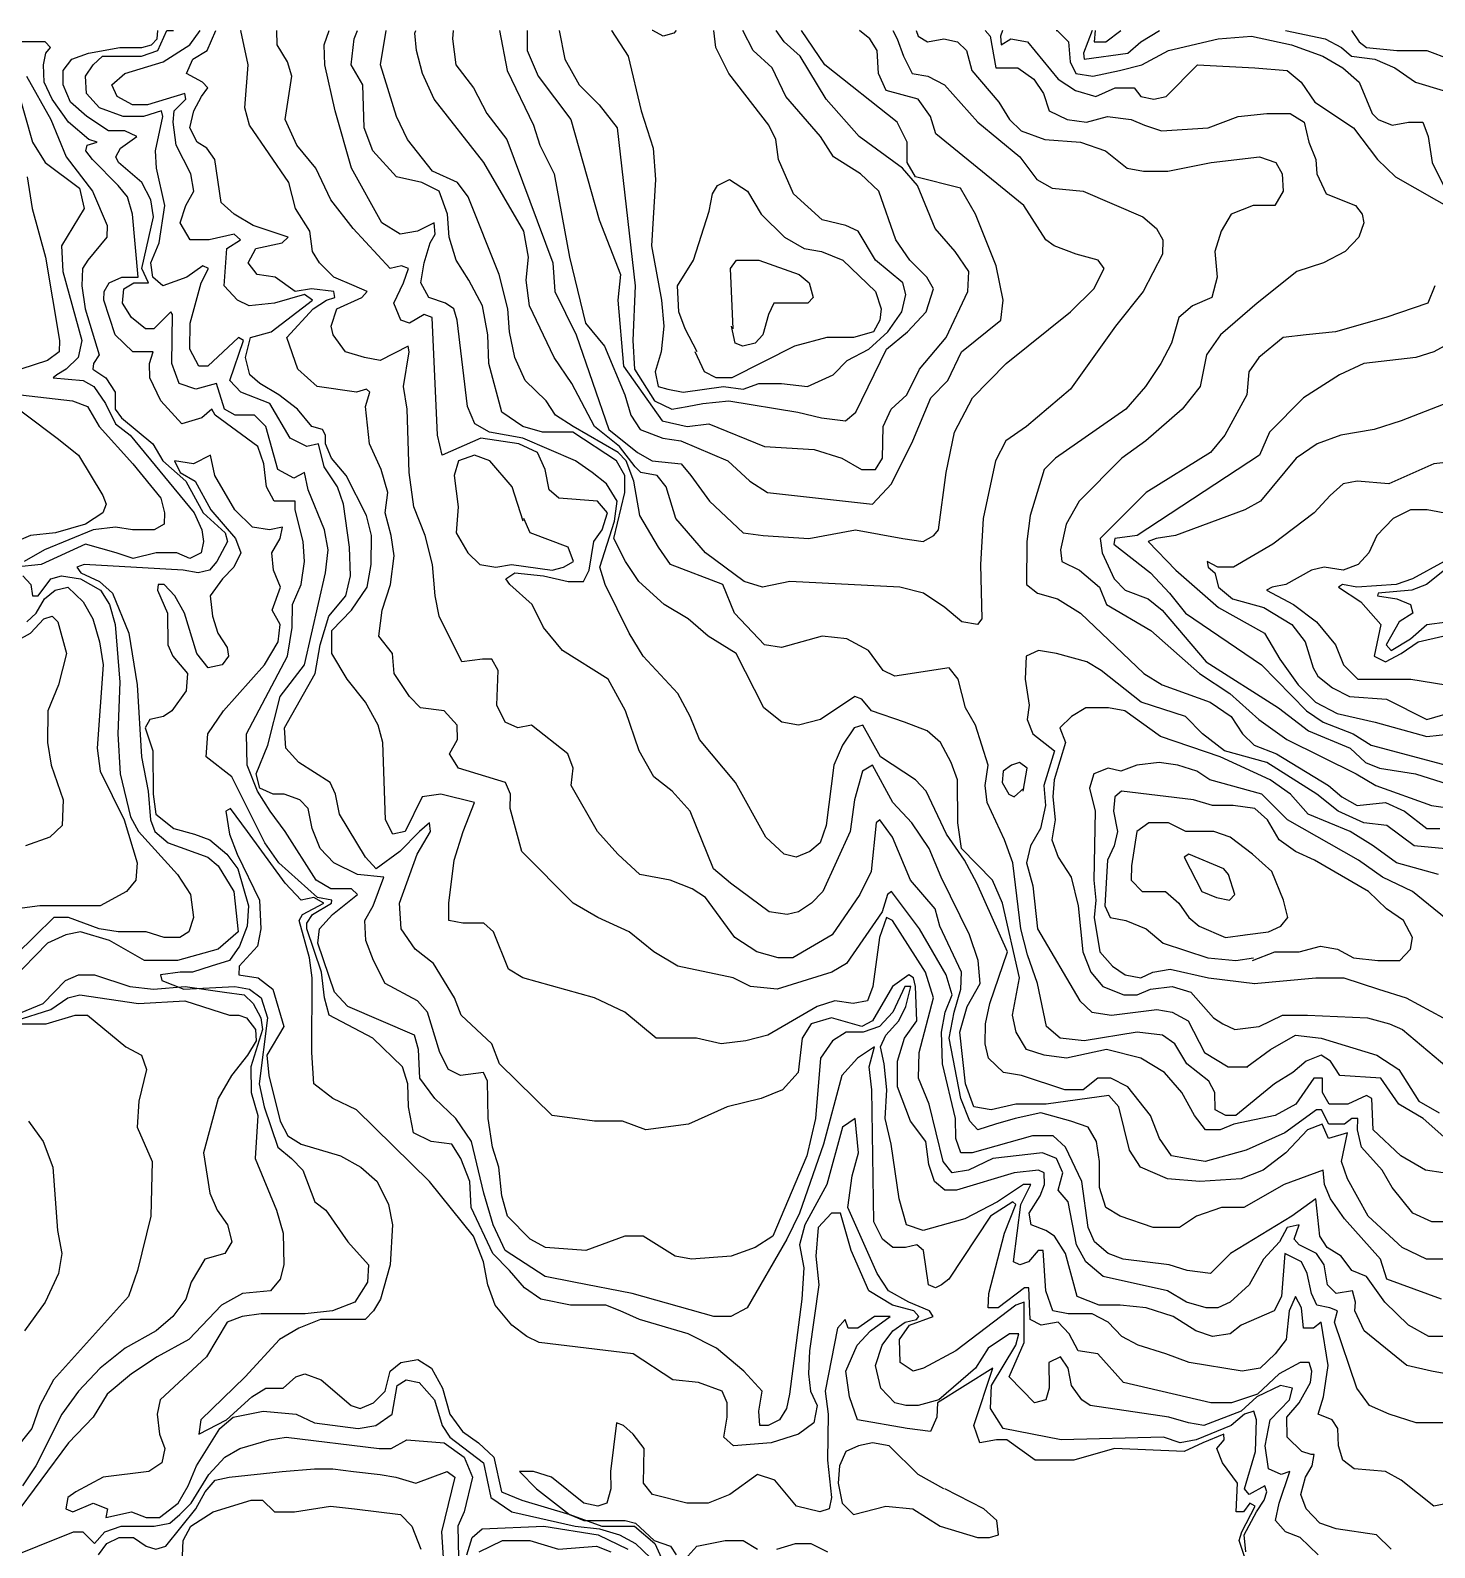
# Model space of a CAD drawing. Extents: x 3000 to 7000, y 3135 to 5000.
# Drawn here: x 4538 to 5027, y 4472 to 5000 of the extents above; entities that cross this region are included whole.
import ezdxf

# ---------------------------------------------------------------- set-up
doc = ezdxf.new("R2010")
doc.units = 0
doc.header["$MEASUREMENT"] = 0
doc.layers.add('TOPO_DIG', color=1, linetype='Continuous')

msp = doc.modelspace()

# ---------------------------------------------------------------- linework, layer by layer
at = {"layer": 'TOPO_DIG', "color": 1, "linetype": 'Continuous'}
for points, elevation in [([(5041.875, 4489), (5027, 4486), (5015.625, 4495), (5010.1875, 4498), (4999.21875, 4499), (4995.25, 4502), (4993.71875, 4507), (4993.59375, 4513), (4991.59375, 4516), (4986.6875, 4518), (4988.5625, 4524), (4990.1875, 4535), (4987.6875, 4550), (4985.0625, 4548), (4981.59375, 4548), (4980.9375, 4555), (4978.8125, 4559), (4976.625, 4554), (4975.53125, 4544), (4971.75, 4539), (4966.5, 4534), (4960.21875, 4533), (4941.78125, 4536), (4933.625, 4539), (4923.9375, 4542), (4918.25, 4545), (4913.5, 4550), (4907.9375, 4553), (4899.59375, 4553), (4894.3125, 4554), (4891.78125, 4561), (4890.84375, 4575), (4889.1875, 4575), (4885.75, 4571), (4882.71875, 4570), (4880.5625, 4571), (4883.125, 4591), (4886.65625, 4598), (4884.03125, 4598), (4874.9375, 4592), (4863.625, 4586), (4849.0625, 4582), (4843.25, 4584), (4840.6875, 4593), (4837.90625, 4612), (4835.875, 4621), (4836.4375, 4631), (4835.5625, 4640), (4834.25, 4646), (4836.09375, 4650), (4840.5625, 4655), (4843.03125, 4660), (4844.75, 4667), (4842.71875, 4667), (4838.5625, 4658), (4833.84375, 4653), (4828.21875, 4651), (4822.28125, 4651), (4817.46875, 4648), (4813.34375, 4642), (4811.5625, 4621), (4808.53125, 4608), (4796.75, 4580), (4790.625, 4576), (4782.1875, 4573), (4768.40625, 4572), (4762.75, 4573), (4751.5, 4580), (4745.1875, 4580), (4731.59375, 4575), (4717.5625, 4576), (4712.15625, 4579), (4704.34375, 4587), (4702.375, 4594), (4701.3125, 4604), (4699.0625, 4611), (4697.5625, 4621), (4697.28125, 4634), (4695.90625, 4637), (4687.875, 4636), (4683.78125, 4638), (4680.71875, 4644), (4676.40625, 4658), (4672.96875, 4662), (4661.625, 4668), (4657.59375, 4676), (4654.96875, 4683), (4654.625, 4690), (4657.46875, 4695), (4661.25, 4705), (4652.0625, 4706), (4643.8125, 4710), (4639.03125, 4715), (4636.21875, 4722), (4634.8125, 4729), (4631.96875, 4732), (4626.46875, 4734), (4622.71875, 4734), (4617.96875, 4736), (4616.75, 4741), (4620.8125, 4751), (4625.09375, 4768), (4633.59375, 4779), (4640.875, 4811), (4641.84375, 4819), (4640.5, 4826), (4634.875, 4840), (4633.5625, 4846), (4629.90625, 4844), (4624.34375, 4847), (4620.0625, 4862), (4616.1875, 4866), (4609.40625, 4866), (4605.6875, 4868), (4602.9375, 4877), (4595.75, 4875), (4589.875, 4877), (4587.34375, 4884), (4587.5625, 4901), (4587, 4902), (4581.0625, 4896), (4578.25, 4896), (4573.3125, 4900), (4570.15625, 4905), (4570.59375, 4910), (4574.09375, 4912), (4579.25, 4912), (4576.9375, 4917), (4580.96875, 4935), (4580, 4941), (4576.90625, 4947), (4568.78125, 4954), (4567.90625, 4956), (4569.46875, 4959), (4575.1875, 4963), (4571, 4965), (4565.28125, 4965), (4557.75, 4970), (4552.09375, 4975), (4549.5625, 4981), (4549.53125, 4986), (4552.5, 4990), (4558.375, 4992), (4569.25, 4994), (4576.96875, 4994), (4580.28125, 4995), (4582.25, 4997), (4582.4375, 5000)], 26), ([(5037, 4531), (5026.1875, 4533), (5017.5625, 4535), (5002.6875, 4547), (4999.5, 4554), (4999.6875, 4557), (4998.6875, 4561), (4992.96875, 4560), (4989.96875, 4563), (4988.78125, 4570), (4986.125, 4574), (4980.03125, 4577), (4978.28125, 4579), (4980.0625, 4584), (4975.84375, 4583), (4973.1875, 4578), (4967.59375, 4572), (4962.6875, 4563), (4956.03125, 4557), (4951.75, 4555), (4947.65625, 4555), (4940.8125, 4557), (4934.15625, 4561), (4911.75, 4566), (4905.78125, 4571), (4902.46875, 4577), (4899.625, 4592), (4896.09375, 4596), (4897.75, 4602), (4895.59375, 4607), (4890.625, 4609), (4873.3125, 4607), (4864.875, 4603), (4859.15625, 4602), (4856.03125, 4606), (4851.21875, 4626), (4847.4375, 4635), (4847.65625, 4644), (4852.6875, 4663), (4849.875, 4672), (4838.4375, 4690), (4836.3125, 4691), (4833.875, 4684), (4831.59375, 4667), (4829.71875, 4662), (4824.65625, 4661), (4818.3125, 4662), (4812.1875, 4660), (4794.9375, 4650), (4787.375, 4648), (4778.6875, 4647), (4770.125, 4649), (4762.03125, 4649), (4756.125, 4649), (4745.21875, 4658), (4734.5625, 4663), (4709.6875, 4670), (4704.6875, 4673), (4699.375, 4686), (4696.0625, 4689), (4688.75, 4689), (4683.875, 4690), (4683.875, 4696), (4685.6875, 4711), (4688.8125, 4721), (4692.75, 4731), (4681.03125, 4734), (4674.625, 4733), (4668.625, 4721), (4664.34375, 4720), (4661.78125, 4725), (4660.8125, 4752), (4659.1875, 4758), (4654.78125, 4766), (4648.4375, 4774), (4643.125, 4783), (4643.09375, 4791), (4649.90625, 4798), (4655.4375, 4806), (4656.84375, 4814), (4656.96875, 4824), (4655.15625, 4831), (4648.09375, 4845), (4643.03125, 4851), (4640.875, 4856), (4640.875, 4859), (4639.84375, 4861), (4636.09375, 4862), (4631.1875, 4868), (4624.6875, 4873), (4618, 4877), (4614.59375, 4880), (4613, 4886), (4614.8125, 4893), (4622, 4895), (4636.3125, 4906), (4633.53125, 4908), (4623.09375, 4905), (4614.25, 4904), (4610.28125, 4906), (4605.59375, 4911), (4606.5625, 4924), (4611.34375, 4927), (4609.0625, 4929), (4600.34375, 4927), (4593.78125, 4927), (4590.3125, 4933), (4592.1875, 4939), (4595.0625, 4944), (4594.03125, 4950), (4588.90625, 4960), (4587.8125, 4968), (4588.1875, 4972), (4592.21875, 4976), (4591.9375, 4978), (4578.9375, 4974), (4573.6875, 4974), (4568.3125, 4977), (4566.5, 4981), (4571, 4985), (4584.375, 4989), (4593.6875, 4995), (4597.25, 5000)], 30), ([(5029.625, 4558), (5010.65625, 4565), (5008.375, 4572), (4995.90625, 4586), (4991, 4593), (4988.9375, 4598), (4988.40625, 4603), (4974.90625, 4598), (4960.8125, 4590), (4953, 4590), (4944.3125, 4587), (4938.40625, 4583), (4929.25, 4583), (4917.6875, 4587), (4912.71875, 4590), (4910.5625, 4597), (4910.5625, 4606), (4909.46875, 4613), (4906.59375, 4618), (4900.53125, 4620), (4890.0625, 4623), (4881.1875, 4621), (4874.25, 4619), (4868.125, 4617), (4865.3125, 4620), (4862.1875, 4628), (4858.125, 4649), (4859.875, 4658), (4862.25, 4666), (4862.4375, 4672), (4854.875, 4688), (4853.21875, 4694), (4844.71875, 4704), (4838.375, 4719), (4833.96875, 4725), (4832.6875, 4724), (4831, 4707), (4827.0625, 4699), (4817.40625, 4685), (4803.75, 4677), (4798.5625, 4677), (4791.1875, 4679), (4783.4375, 4684), (4773.25, 4698), (4768.65625, 4701), (4760.9375, 4704), (4750.4375, 4706), (4742.71875, 4713), (4735.59375, 4721), (4726.5, 4737), (4727.21875, 4743), (4725.3125, 4748), (4712.6875, 4758), (4707.84375, 4757), (4703.4375, 4759), (4700.59375, 4765), (4701, 4777), (4698.84375, 4781), (4695.53125, 4781), (4688.4375, 4780), (4680.53125, 4796), (4679.0625, 4803), (4678.21875, 4814), (4675.625, 4824), (4671.625, 4834), (4670.0625, 4846), (4669.34375, 4868), (4668.09375, 4876), (4670.09375, 4888), (4669.6875, 4890), (4659.9375, 4885), (4654.5, 4886), (4647.8125, 4888), (4643.53125, 4894), (4642.84375, 4897), (4644.875, 4903), (4653.59375, 4907), (4655.375, 4909), (4650.9375, 4911), (4643.8125, 4914), (4638.78125, 4919), (4636.34375, 4923), (4635.4375, 4930), (4630.40625, 4938), (4628.15625, 4947), (4614.46875, 4967), (4612.78125, 4973), (4614, 4988), (4611.4375, 5000), (4611.5625, 5000)], 34), ([(5033.6875, 4585), (5026.28125, 4585), (5019.65625, 4588), (5012.4375, 4597), (5009, 4603), (5001.78125, 4611), (5000.40625, 4617), (5000.5625, 4621), (4998.4375, 4621), (4995.875, 4619), (4990.4375, 4619), (4987.84375, 4624), (4986.0625, 4624), (4975.125, 4616), (4961.625, 4610), (4947.28125, 4606), (4940.8125, 4607), (4935.5625, 4608), (4931.375, 4614), (4928.34375, 4622), (4920.375, 4632), (4914.4375, 4635), (4909.9375, 4635), (4904.875, 4631), (4898.5, 4631), (4883.40625, 4636), (4877.09375, 4637), (4871.8125, 4642), (4870.71875, 4647), (4870.84375, 4654), (4872.34375, 4661), (4878.5, 4679), (4867.8125, 4703), (4863.46875, 4711), (4857.1875, 4720), (4850.125, 4735), (4846.4375, 4739), (4834.28125, 4747), (4828.125, 4758), (4825.09375, 4757), (4821, 4751), (4817.96875, 4744), (4815.34375, 4723), (4813.15625, 4717), (4809.625, 4714), (4804.84375, 4712), (4800.65625, 4713), (4794.34375, 4719), (4783.6875, 4738), (4771.125, 4753), (4767.96875, 4761), (4763.625, 4769), (4751.53125, 4782), (4746.625, 4790), (4738.375, 4807), (4736.46875, 4813), (4741.5625, 4829), (4742.5, 4836), (4738.75, 4842), (4733.75, 4846), (4728.03125, 4850), (4709.625, 4858), (4698.0625, 4860), (4692.875, 4863), (4690.375, 4869), (4686.75, 4899), (4685.59375, 4903), (4682.6875, 4905), (4676.875, 4907), (4674.0625, 4912), (4675.25, 4919), (4677.375, 4926), (4679.0625, 4929), (4678.78125, 4933), (4672.9375, 4930), (4666.90625, 4929), (4660.5625, 4933), (4649.9375, 4952), (4644.25, 4972), (4640.625, 4988), (4640.375, 4995), (4642.15625, 5000)], 38), ([(5036.75, 4609), (5023.21875, 4621), (5014.75, 4626), (5008.46875, 4635), (4994.1875, 4636), (4991.03125, 4641), (4987.78125, 4643), (4982.46875, 4641), (4977.8125, 4637), (4971.53125, 4633), (4958.0625, 4622), (4954.5625, 4622), (4950.78125, 4624), (4950.65625, 4630), (4948.59375, 4634), (4941, 4640), (4936.71875, 4647), (4932.5, 4650), (4923.59375, 4651), (4905.125, 4648), (4896.875, 4649), (4892.09375, 4653), (4888.9375, 4668), (4885.46875, 4678), (4883.0625, 4687), (4880.34375, 4710), (4877.4375, 4718), (4871.4375, 4731), (4870.6875, 4737), (4871.78125, 4744), (4867.375, 4758), (4863.8125, 4764), (4861.34375, 4774), (4858.09375, 4778), (4839.25, 4775), (4835.1875, 4777), (4830.09375, 4784), (4822.5, 4788), (4813.875, 4789), (4799.6875, 4785), (4793.84375, 4786), (4783.375, 4797), (4779.34375, 4807), (4761.09375, 4814), (4756.9375, 4820), (4750.375, 4831), (4748.25, 4843), (4745.625, 4850), (4742.8125, 4853), (4727.125, 4862), (4721, 4866), (4717.75, 4871), (4710.5, 4878), (4706.875, 4886), (4705.03125, 4895), (4704.375, 4903), (4701.375, 4915), (4690.5625, 4942), (4686.84375, 4947), (4678.15625, 4951), (4669.46875, 4962), (4665.65625, 4970), (4660, 4988), (4662.0625, 5000)], 42), ([(4685.40625, 5000), (4685.1875, 4997), (4686.34375, 4988), (4692.4375, 4980), (4697.09375, 4971), (4704.09375, 4962), (4720.0625, 4919), (4720.78125, 4909), (4728.25, 4894), (4739.5625, 4861), (4749.5625, 4853), (4754.6875, 4850), (4764.75, 4849), (4768.1875, 4845), (4774.625, 4836), (4786.375, 4825), (4793.375, 4824), (4809.25, 4823), (4825.5, 4826), (4842.0625, 4823), (4849.0625, 4822), (4852.8125, 4824), (4854.40625, 4826), (4857.09375, 4846), (4860, 4860), (4866.25, 4872), (4878.03125, 4884), (4900.4375, 4902), (4908.53125, 4910), (4912.09375, 4917), (4910.09375, 4920), (4902.375, 4922), (4894.6875, 4925), (4891.8125, 4927), (4884.1875, 4939), (4853.46875, 4964), (4851.625, 4970), (4847.375, 4976), (4836.15625, 4979), (4833.5, 4985), (4833.125, 4993), (4830.5, 4997), (4826.90625, 5000)], 46), ([(4711.09375, 5000), (4711.09375, 4993), (4714.96875, 4984), (4726.375, 4969), (4736.1875, 4934), (4743.65625, 4915), (4742.78125, 4906), (4744.71875, 4883), (4758.125, 4864), (4766.875, 4862), (4774.375, 4863), (4793.78125, 4855), (4811.09375, 4854), (4820.78125, 4851), (4827.65625, 4847), (4832.46875, 4847), (4834.9375, 4851), (4835.1875, 4862), (4837.9375, 4868), (4843.4375, 4873), (4847.875, 4882), (4857.15625, 4893), (4864.625, 4909), (4865, 4916), (4860.1875, 4923), (4853.28125, 4931), (4847.09375, 4946), (4841.90625, 4952), (4826.84375, 4963), (4815.34375, 4976), (4806.25, 4991), (4800.625, 4996), (4797.90625, 5000)], 50), ([(4740.5, 5000), (4740.5625, 5000), (4746.3125, 4991), (4750.90625, 4972), (4755.09375, 4959), (4755.8125, 4948), (4754.40625, 4925), (4757.90625, 4906), (4758.8125, 4897), (4757.84375, 4888), (4755.71875, 4881), (4756.8125, 4876), (4760.15625, 4875), (4765.4375, 4874), (4779.5625, 4876), (4786.375, 4875), (4791.8125, 4877), (4799.6875, 4877), (4808.78125, 4876), (4817.6875, 4880), (4822.5625, 4885), (4830.125, 4889), (4836.78125, 4895), (4841.65625, 4902), (4843.0625, 4908), (4842.03125, 4912), (4832.5, 4920), (4826.40625, 4930), (4822.125, 4932), (4813.875, 4934), (4803.9375, 4943), (4798.6875, 4955), (4797.8125, 4962), (4795.375, 4967), (4781.4375, 4985), (4776.875, 4994), (4776.125, 5000)], 54), ([(4846.65625, 5000), (4847.3125, 4998), (4850.5625, 4996), (4856.3125, 4997), (4861.03125, 4996), (4864.1875, 4993), (4866.03125, 4986), (4875.4375, 4975), (4879.21875, 4969), (4883.25, 4965), (4891.4375, 4962), (4903.9375, 4961), (4912.59375, 4958), (4920.1875, 4952), (4925.8125, 4951), (4934.34375, 4951), (4949.40625, 4954), (4966.25, 4956), (4971.9375, 4954), (4974.15625, 4950), (4974.5, 4944), (4971.625, 4939), (4964, 4939), (4956.34375, 4936), (4952.9375, 4930), (4950.6875, 4923), (4951.5625, 4914), (4949.625, 4907), (4942.90625, 4904), (4938.125, 4900), (4935.625, 4891), (4931.9375, 4884), (4926.53125, 4876), (4919.65625, 4868), (4895.21875, 4851), (4891.1875, 4847), (4886.34375, 4831), (4885.1875, 4822), (4885.0625, 4807), (4888.9375, 4804), (4895.875, 4802), (4903.9375, 4797), (4926, 4776), (4932.3125, 4772), (4949.09375, 4766), (4956.34375, 4761), (4960.34375, 4755), (4964.375, 4751), (4972.125, 4748), (4990.28125, 4737), (4994.90625, 4733), (5000.3125, 4730), (5010.1875, 4731), (5016.71875, 4728), (5024.5625, 4722), (5029.09375, 4722)], 42), ([(4876.78125, 5000), (4876.0625, 4998), (4876.25, 4995), (4879.59375, 4997), (4885.4375, 4996), (4896.15625, 4983), (4902.1875, 4979), (4909.21875, 4977), (4915.9375, 4980), (4922.625, 4980), (4924.96875, 4977), (4929.5, 4976), (4933.6875, 4977), (4944.65625, 4988), (4964.6875, 4987), (4975.84375, 4986), (4980.71875, 4982), (4985.5625, 4975), (4998.96875, 4966), (5007.40625, 4955), (5013.6875, 4949), (5034.6875, 4937)], 38), ([(4907.9375, 5000), (4904.90625, 4992), (4905.21875, 4990), (4920.4375, 4992), (4924.875, 4996), (4931.46875, 5000)], 34), ([(4975.28125, 5000), (4989.09375, 4997), (4994.875, 4994), (4998.3125, 4991), (5006.4375, 4990), (5013.375, 4987), (5020.59375, 4982), (5030.25, 4979)], 34), ([(4533.6875, 4979), (4538.875, 4961), (4543.25, 4954), (4555.25, 4945), (4556.8125, 4938), (4548.875, 4925), (4549.4375, 4916), (4556.0625, 4892), (4554.6875, 4886), (4550.59375, 4882), (4547.34375, 4880), (4546.03125, 4879), (4556.53125, 4878), (4560.1875, 4876), (4564.28125, 4870), (4567.78125, 4863), (4572.84375, 4859), (4595.1875, 4832), (4597.84375, 4826), (4598.4375, 4822), (4597.5625, 4818), (4593.6875, 4816), (4589.0625, 4818), (4581.875, 4818), (4573.9375, 4816), (4567.96875, 4818), (4557.3125, 4821), (4541.875, 4814), (4532.90625, 4813)], 26), ([(4782.875, 4896), (4782, 4917), (4784.125, 4920), (4791.875, 4920), (4805.9375, 4915), (4809.40625, 4912), (4810.71875, 4907), (4808.90625, 4905), (4797.125, 4905), (4795.1875, 4901), (4793.21875, 4894), (4790.625, 4891), (4786.28125, 4890), (4783.625, 4891), (4782.34375, 4897)], 58), ([(5027.375, 4911), (5024.9375, 4905), (5010.21875, 4900), (4992.75, 4895), (4982.5625, 4894), (4974.5, 4893), (4965.96875, 4886), (4962.5, 4881), (4961.8125, 4873), (4954.1875, 4859), (4949.1875, 4853), (4926.75, 4839), (4910.78125, 4823), (4911.46875, 4818), (4915.625, 4809), (4919.5, 4805), (4927.53125, 4802), (4932.3125, 4798), (4947.71875, 4780), (4972.84375, 4764), (4983.375, 4756), (4997.8125, 4750), (5003.1875, 4745), (5008.0625, 4743), (5020.625, 4741), (5043.0625, 4734)], 38), ([(4514, 4883), (4547.40625, 4858), (4554.84375, 4852), (4563.3125, 4838), (4564.5, 4835), (4563.34375, 4832), (4557.3125, 4828), (4546.84375, 4825), (4538.125, 4824), (4523.875, 4818)], 30), ([(5046.34375, 4876), (5015.59375, 4864), (5006.1875, 4861), (4994.625, 4859), (4986.34375, 4856), (4979.0625, 4851), (4966.625, 4836), (4961.125, 4833), (4936.9375, 4824), (4930.21875, 4823), (4927.5, 4822), (4937.09375, 4812), (4952, 4799), (4968.03125, 4790), (4973.375, 4781), (4979.71875, 4772), (4985.75, 4766), (4993.28125, 4762), (5006.5, 4759), (5024.5, 4754), (5033.125, 4755)], 34), ([(4986.6875, 4469), (4980.4375, 4475), (4975.28125, 4477), (4971.875, 4481), (4973.125, 4487), (4976.78125, 4498), (4973.75, 4497), (4969.4375, 4499), (4968.25, 4507), (4970, 4516), (4976.75, 4523), (4977.75, 4527), (4973.5625, 4528), (4965.28125, 4524), (4959.90625, 4519), (4946.84375, 4514), (4941.5, 4515), (4934.6875, 4517), (4907.3125, 4521), (4904.375, 4523), (4900.75, 4528), (4899.65625, 4534), (4896.9375, 4538), (4892.84375, 4536), (4892.9375, 4527), (4891.875, 4523), (4887.875, 4522), (4879, 4531), (4884.25, 4543), (4884.25, 4557), (4881.34375, 4556), (4860.53125, 4540), (4849.1875, 4534), (4845.625, 4533), (4841.09375, 4536), (4840.875, 4544), (4844.34375, 4549), (4852.625, 4552), (4851.28125, 4554), (4844.15625, 4557), (4837, 4561), (4833.0625, 4567), (4822.84375, 4590), (4824.3125, 4601), (4826.5625, 4609), (4825.4375, 4621), (4821, 4618), (4815.5, 4598), (4807.875, 4584), (4806.03125, 4577), (4807.5625, 4569), (4806.875, 4558), (4802.5625, 4525), (4801.46875, 4520), (4799.03125, 4516), (4795.09375, 4514), (4792.1875, 4514), (4791.8125, 4519), (4792.96875, 4526), (4786.65625, 4533), (4777.125, 4541), (4767.25, 4546), (4750.25, 4551), (4743.5625, 4554), (4738.5, 4556), (4726.25, 4556), (4715.875, 4558), (4710.25, 4562), (4704.9375, 4568), (4699.1875, 4574), (4691.625, 4590), (4691.125, 4599), (4688.0625, 4607), (4684.875, 4612), (4677.6875, 4613), (4671.5, 4616), (4669.78125, 4625), (4669.625, 4633), (4667.71875, 4639), (4657.375, 4649), (4642.1875, 4657), (4640.59375, 4663), (4639.53125, 4672), (4634.34375, 4687), (4634.4375, 4689), (4636.34375, 4692), (4642.9375, 4696), (4643.0625, 4697), (4638.09375, 4698), (4624.625, 4710), (4619.8125, 4717), (4608.3125, 4740), (4599.34375, 4747), (4599.875, 4755), (4605.3125, 4763), (4619.59375, 4779), (4624.40625, 4787), (4625.0625, 4793), (4622.375, 4798), (4625.1875, 4806), (4622.78125, 4812), (4622.25, 4818), (4625.0625, 4823), (4625.9375, 4827), (4621.4375, 4826), (4615.4375, 4827), (4609.3125, 4833), (4602.375, 4845), (4600.875, 4852), (4594.96875, 4849), (4588.28125, 4850), (4590.21875, 4846), (4595.5, 4843), (4601, 4833), (4609.53125, 4823), (4611.375, 4818), (4608.9375, 4813), (4605.03125, 4809), (4600.6875, 4803), (4601.5, 4796), (4603.4375, 4790), (4606.625, 4785), (4607.0625, 4782), (4604.84375, 4779), (4600, 4778), (4596.125, 4783), (4591.78125, 4797), (4588.4375, 4803), (4584.71875, 4807), (4582.65625, 4807), (4582.375, 4805), (4585.90625, 4797), (4585.96875, 4786), (4587.75, 4782), (4592.875, 4776), (4592.34375, 4770), (4587.375, 4763), (4584.5, 4761), (4579.6875, 4760), (4578.125, 4757), (4580.75, 4749), (4580.875, 4734), (4581.8125, 4727), (4588.0625, 4722), (4595.21875, 4720), (4600.59375, 4718), (4606.5625, 4713), (4610.375, 4708), (4614.09375, 4695), (4613.5625, 4688), (4610.96875, 4681), (4607.4375, 4676), (4601.09375, 4674), (4594.5625, 4672), (4590.3125, 4672), (4583.4375, 4671), (4583.9375, 4669), (4591.59375, 4666), (4609.3125, 4667), (4614.40625, 4666), (4618.4375, 4663), (4620.6875, 4656), (4617.8125, 4633), (4619.5625, 4625), (4624.25, 4611), (4629.0625, 4607), (4632.96875, 4603), (4637.1875, 4592), (4641.03125, 4589), (4648.625, 4578), (4655.84375, 4570), (4655.5625, 4564), (4651.0625, 4557), (4643.34375, 4554), (4633.78125, 4553), (4618.46875, 4553), (4611.875, 4552), (4606.59375, 4550), (4599.5, 4538), (4583.34375, 4523), (4582.3125, 4518), (4583.125, 4511), (4584.875, 4506), (4583.84375, 4501), (4579.3125, 4498), (4563.4375, 4496), (4553.875, 4491), (4551.1875, 4489), (4550.40625, 4485), (4552.84375, 4484), (4559.96875, 4487), (4564.90625, 4485), (4564.375, 4482), (4573.28125, 4484), (4578.375, 4482), (4583.0625, 4482), (4589.625, 4487), (4593, 4493), (4595.9375, 4500), (4604.03125, 4513), (4608.78125, 4517), (4619.21875, 4519), (4630.6875, 4518), (4637.09375, 4515), (4652.25, 4513), (4658.4375, 4514), (4664.09375, 4518), (4665.84375, 4528), (4669.03125, 4530), (4673.5625, 4529), (4678.8125, 4523), (4681.5, 4514), (4684.15625, 4510), (4695.90625, 4501), (4698.4375, 4489), (4705.8125, 4484), (4727.84375, 4479), (4736.3125, 4478), (4743.3125, 4476), (4748.9375, 4473), (4754.0625, 4468)], 22), ([(4709.78125, 4829), (4705.90625, 4841), (4698.09375, 4850), (4692.84375, 4852), (4687.1875, 4850), (4685.6875, 4845), (4687.0625, 4834), (4686.4375, 4825), (4690.5, 4818), (4694.65625, 4814), (4700.25, 4813), (4705.71875, 4814), (4719.90625, 4812), (4723.8125, 4813), (4727.25, 4815), (4725.375, 4820), (4712.21875, 4825), (4709.9375, 4830)], 34), ([(5040.6875, 4830), (5024.65625, 4833), (5018.90625, 4833), (5012.8125, 4830), (5007.1875, 4824), (5004.3125, 4818), (5000.625, 4814), (4995.4375, 4812), (4988.78125, 4813), (4984.34375, 4812), (4975.4375, 4807), (4970.6875, 4806), (4968.75, 4805), (4978.0625, 4800), (4986.15625, 4794), (4992.71875, 4786), (4995.5, 4779), (5000.5, 4774), (5018.96875, 4774), (5031.15625, 4772)], 30), ([(4535.46875, 4810), (4538.25, 4807), (4538.8125, 4803), (4540.78125, 4803), (4545.21875, 4809), (4548.96875, 4810), (4555.53125, 4809), (4562.5, 4805), (4565.6875, 4800), (4567.625, 4793), (4569.21875, 4773), (4568.59375, 4755), (4569.3125, 4741), (4572.9375, 4726), (4575.71875, 4721), (4589.34375, 4706), (4593.8125, 4699), (4594.96875, 4691), (4593.3125, 4686), (4590.1875, 4684), (4584.75, 4684), (4578.4375, 4686), (4568.65625, 4686), (4562.0625, 4687), (4551.3125, 4691), (4546.3125, 4691), (4533.0625, 4678)], 26), ([(5030.65625, 4812), (5024.375, 4807), (5019.375, 4805), (5007.59375, 4804), (5007.34375, 4803), (5014.125, 4802), (5018.90625, 4800), (5019.65625, 4797), (5014.90625, 4794), (5010.4375, 4786), (5012.15625, 4784), (5018.8125, 4788), (5024.53125, 4793), (5031.6875, 4794)], 26), ([(4532.625, 4787), (4538.125, 4790), (4542.75, 4795), (4545.71875, 4796), (4547.625, 4794), (4550.6875, 4783), (4547.875, 4772), (4544.125, 4763), (4544.0625, 4752), (4545.375, 4744), (4549.5, 4732), (4549.15625, 4723), (4544.84375, 4719), (4536.34375, 4716)], 30), ([(5028.65625, 4706), (5014, 4710), (5005.875, 4716), (4997.84375, 4721), (4983.25, 4727), (4977, 4734), (4970, 4739), (4952.5625, 4747), (4931.78125, 4754), (4919.3125, 4763), (4913.625, 4764), (4905.78125, 4764), (4900.8125, 4761), (4896.75, 4757), (4898.71875, 4752), (4894.6875, 4739), (4894.3125, 4733), (4895.0625, 4725), (4893.875, 4718), (4896.125, 4712), (4900.59375, 4705), (4903.125, 4695), (4904.71875, 4679), (4907.5, 4672), (4911.6875, 4667), (4919, 4664), (4923.65625, 4664), (4928.25, 4666), (4935.875, 4667), (4942.375, 4665), (4950.25, 4656), (4953.53125, 4654), (4957.6875, 4652), (4965.96875, 4653)], 46), ([(4963.8125, 4676), (4971.59375, 4679), (4980.09375, 4679), (4987.46875, 4681), (4993.375, 4680), (4999, 4677), (5007.4375, 4676), (5015.125, 4676), (5018.90625, 4680), (5019.5, 4684), (5016.4375, 4690), (5010.5, 4694), (5004.1875, 4700), (4985.4375, 4711), (4978.78125, 4714), (4973.125, 4718), (4969.03125, 4725), (4964.625, 4729), (4957.0625, 4730), (4949.90625, 4730), (4943.3125, 4732), (4918.1875, 4735), (4915.90625, 4733), (4915.4375, 4728), (4916.75, 4721), (4915.65625, 4716), (4913.3125, 4711), (4912.375, 4695), (4914.1875, 4691), (4919.6875, 4690), (4926.78125, 4687), (4932.71875, 4682), (4948.25, 4677), (4958.0625, 4676), (4964.1875, 4677)], 50), ([(4953.875, 4708), (4941.625, 4713), (4939.96875, 4712), (4946.15625, 4700), (4951.3125, 4698), (4955.75, 4697), (4957.625, 4699), (4955.46875, 4706), (4953.875, 4708)], 54), ([(4532.78125, 4655), (4545.21875, 4659), (4551.125, 4663), (4555.3125, 4664), (4575.75, 4661), (4591.9375, 4662), (4607.5, 4657), (4610.6875, 4657), (4613.34375, 4656), (4616.5, 4652), (4616.71875, 4648), (4613.75, 4643), (4608.15625, 4636), (4603.53125, 4628), (4598.40625, 4609), (4600.5625, 4595), (4603.1875, 4589), (4606.8125, 4584), (4608.3125, 4578), (4605.875, 4574), (4598.84375, 4572), (4594.09375, 4564), (4592.1875, 4558), (4587.75, 4552), (4581.9375, 4547), (4571.0625, 4541), (4562.4375, 4534), (4554.84375, 4526), (4549, 4518), (4539.96875, 4500), (4535.375, 4493)], 26), ([(4966.09375, 4653), (4974.21875, 4657), (4983.03125, 4657), (5003.90625, 4656), (5011.5625, 4654), (5016.09375, 4652), (5031.5, 4639)], 46), ([(4537.46875, 4620), (4542.59375, 4613), (4545.96875, 4604), (4547.5, 4582), (4549.09375, 4574), (4547.875, 4567), (4543.28125, 4557), (4536, 4547)], 30), ([(4961.53125, 4467), (4959.21875, 4474), (4960.0625, 4477), (4964.78125, 4486), (4962.9375, 4487), (4960.65625, 4484), (4958.125, 4484), (4958.59375, 4494), (4953.3125, 4501), (4951.34375, 4506), (4953.9375, 4509), (4953.8125, 4511), (4946.53125, 4508), (4939.96875, 4505), (4915.75, 4506), (4901.5625, 4502), (4888.0625, 4502), (4878.28125, 4509), (4874.625, 4509), (4868.8125, 4508), (4866.6875, 4514), (4873.34375, 4534), (4854.09375, 4522), (4853.875, 4517), (4851.6875, 4512), (4843.5, 4513), (4826.1875, 4516), (4823.375, 4524), (4822.125, 4533), (4826.09375, 4542), (4830.78125, 4547), (4837.59375, 4552), (4832.09375, 4552), (4826.3125, 4548), (4823, 4548), (4821.90625, 4551), (4819.21875, 4548), (4814.9375, 4526), (4816, 4518), (4815.8125, 4502), (4817.125, 4489), (4816.40625, 4485), (4813.125, 4484), (4804.9375, 4486), (4797.4375, 4495), (4791.375, 4497), (4781.71875, 4490), (4774.1875, 4487), (4766.78125, 4487), (4754.75, 4490), (4751.6875, 4494), (4751.9375, 4506), (4748.09375, 4511), (4744.65625, 4514), (4742.21875, 4515), (4740.1875, 4498), (4740.25, 4492), (4738.9375, 4487), (4735.71875, 4486), (4730.9375, 4487), (4719.625, 4496), (4713.375, 4498), (4708.46875, 4498), (4714.375, 4492), (4725.875, 4483), (4730.875, 4481), (4735.78125, 4481), (4745.3125, 4481), (4748.9375, 4480), (4755.375, 4474), (4761.03125, 4472), (4763.0625, 4469)], 18), ([(4856.28125, 4492), (4847.375, 4497), (4837.25, 4507), (4831.46875, 4508), (4826.625, 4507), (4822.1875, 4505), (4819.96875, 4500), (4819.4375, 4494), (4820.875, 4487), (4824.875, 4483), (4836.03125, 4486), (4845.4375, 4485), (4855, 4479), (4868.03125, 4475), (4872.25, 4475), (4875.375, 4476), (4874.78125, 4481), (4870.1875, 4485), (4856.59375, 4492)], 18), ([(4561.84375, 4469), (4564.78125, 4473), (4569, 4475), (4573.96875, 4475), (4578.375, 4472), (4581.75, 4471), (4585.3125, 4472), (4595.6875, 4485), (4598.96875, 4491), (4602.5, 4495), (4607.3125, 4496), (4625.8125, 4498), (4637.03125, 4499), (4643.5, 4499), (4650.6875, 4498), (4659.90625, 4497), (4665.34375, 4496), (4672.3125, 4494), (4683.28125, 4498), (4686, 4496), (4681.25, 4477), (4682.4375, 4459)], 26), ([(4694.375, 4470), (4702.5625, 4474), (4712.09375, 4474), (4722.0625, 4471), (4735.28125, 4472), (4740.25, 4470)], 26), ([(4763.96875, 4465), (4770.28125, 4472), (4780.125, 4474), (4786.34375, 4474), (4791.34375, 4471)], 18), ([(4798.0625, 4471), (4804.59375, 4473), (4810, 4473), (4815.71875, 4470)], 18)]:
    msp.add_lwpolyline(points, dxfattribs=dict(at, elevation=elevation))
at = {"layer": 'TOPO_DIG', "color": 3, "linetype": 'Continuous'}
for points, elevation in [([(5042.5, 4515), (5020.84375, 4515), (5011.4375, 4518), (5004.5625, 4521), (5000.21875, 4527), (4992.34375, 4550), (4993.4375, 4554), (4990.78125, 4555), (4986.21875, 4556), (4984.375, 4560), (4982.84375, 4567), (4980.90625, 4571), (4975.0625, 4574), (4973.875, 4559), (4971.34375, 4554), (4959.8125, 4549), (4956.0625, 4546), (4949.875, 4545), (4944.125, 4547), (4936.125, 4552), (4926.71875, 4555), (4917.71875, 4556), (4910.4375, 4556), (4902.78125, 4559), (4898.65625, 4574), (4894.8125, 4580), (4891.84375, 4582), (4886.71875, 4584), (4886, 4588), (4889.875, 4594), (4891.375, 4598), (4891.25, 4602), (4889.21875, 4603), (4880.8125, 4602), (4860.71875, 4596), (4856.65625, 4596), (4853.0625, 4599), (4851.0625, 4605), (4850.03125, 4613), (4844.625, 4620), (4840.1875, 4632), (4840.15625, 4641), (4842.59375, 4649), (4846.9375, 4655), (4846.46875, 4667), (4845.6875, 4670), (4844.125, 4671), (4838.40625, 4667), (4831.5, 4655), (4827.71875, 4653), (4817.21875, 4656), (4810.03125, 4654), (4806.9375, 4649), (4805.59375, 4637), (4800.125, 4631), (4792.625, 4628), (4780.78125, 4625), (4767.375, 4619), (4752.4375, 4617), (4744.3125, 4620), (4734.625, 4620), (4719.8125, 4622), (4701.5625, 4640), (4698.8125, 4647), (4688.1875, 4657), (4685.875, 4663), (4678.46875, 4675), (4672.15625, 4680), (4667.21875, 4687), (4666.65625, 4696), (4672.78125, 4713), (4677.53125, 4721), (4677.125, 4724), (4673.625, 4721), (4666.84375, 4714), (4658.5, 4708), (4654.875, 4712), (4645.75, 4727), (4644.34375, 4734), (4642.5625, 4738), (4631.625, 4745), (4627.03125, 4750), (4626.59375, 4757), (4637.25, 4776), (4639.09375, 4786), (4642.0625, 4796), (4647.9375, 4803), (4649.65625, 4810), (4649.25, 4820), (4647.125, 4835), (4645.125, 4841), (4640.40625, 4848), (4638.46875, 4856), (4634.375, 4855), (4628.53125, 4858), (4621.5, 4870), (4611.4375, 4874), (4607.5625, 4878), (4612.375, 4892), (4610.59375, 4893), (4599.9375, 4883), (4596.8125, 4883), (4593.6875, 4889), (4593.78125, 4898), (4597.53125, 4912), (4600.09375, 4917), (4598.1875, 4918), (4592.59375, 4914), (4584.1875, 4911), (4580.78125, 4914), (4580.03125, 4919), (4583, 4926), (4584.96875, 4939), (4582.0625, 4952), (4581.625, 4958), (4584.25, 4970), (4583.71875, 4972), (4577.53125, 4970), (4570.46875, 4970), (4562.125, 4973), (4557.59375, 4978), (4557.25, 4984), (4559.9375, 4988), (4563.21875, 4991), (4576.84375, 4991), (4582.4375, 4993), (4585.625, 5000), (4587.96875, 5000)], 28), ([(5033.90625, 4545), (5025.1875, 4545), (5018.15625, 4549), (5009.96875, 4557), (5003.5625, 4566), (4998.40625, 4568), (4994.75, 4573), (4989.875, 4576), (4987.21875, 4580), (4985.875, 4593), (4977.5, 4587), (4956.125, 4574), (4949.1875, 4567), (4941.09375, 4568), (4934.75, 4570), (4918.8125, 4572), (4913.53125, 4574), (4908.8125, 4578), (4906.5625, 4583), (4904.3125, 4599), (4898.625, 4611), (4894.40625, 4615), (4887.1875, 4615), (4866.1875, 4609), (4862.1875, 4609), (4860.5, 4614), (4860.34375, 4621), (4855.8125, 4640), (4855.4375, 4651), (4856.75, 4658), (4859.1875, 4664), (4857.0625, 4671), (4847.875, 4687), (4838.0625, 4700), (4836.71875, 4699), (4834.8125, 4693), (4822.4375, 4675), (4817.3125, 4672), (4798.21875, 4666), (4788.96875, 4667), (4782.875, 4670), (4763.59375, 4674), (4755.25, 4679), (4746.71875, 4686), (4735.75, 4691), (4727.125, 4696), (4709.3125, 4714), (4705.25, 4729), (4705.375, 4734), (4703.5625, 4738), (4687.1875, 4743), (4684.0625, 4748), (4686.875, 4753), (4686.71875, 4758), (4682.28125, 4763), (4674, 4764), (4670.1875, 4768), (4664.78125, 4776), (4664.28125, 4783), (4659.4375, 4789), (4660.625, 4798), (4663.59375, 4807), (4664.78125, 4817), (4663.75, 4824), (4661.71875, 4832), (4662.59375, 4839), (4660.25, 4847), (4656.28125, 4856), (4654.8125, 4869), (4656.375, 4874), (4655.1875, 4875), (4651.6875, 4874), (4637.96875, 4876), (4631.25, 4882), (4627.4375, 4893), (4636.5625, 4903), (4641.25, 4906), (4644.1875, 4907), (4643.8125, 4909), (4636.0625, 4910), (4630.34375, 4909), (4623.3125, 4914), (4617.0625, 4915), (4614, 4919), (4616.625, 4924), (4625.78125, 4926), (4627.90625, 4928), (4615.6875, 4932), (4609.125, 4936), (4604.5625, 4940), (4602.3125, 4955), (4599.59375, 4959), (4596.1875, 4961), (4593.59375, 4966), (4595.0625, 4972), (4597.75, 4977), (4599.875, 4980), (4598, 4982), (4592.4375, 4985), (4594.71875, 4990), (4599.625, 4993), (4602.75, 5000)], 32), ([(5037.25, 4572), (5024.4375, 4572), (5015.9375, 4576), (5004.09375, 4587), (4996.875, 4600), (4994.875, 4606), (4996.90625, 4616), (4990.3125, 4614), (4988.125, 4619), (4982.9375, 4617), (4975.375, 4609), (4967.5625, 4603), (4959.875, 4600), (4945.5, 4599), (4934.15625, 4600), (4924.75, 4604), (4920.9375, 4610), (4917.25, 4625), (4913.71875, 4629), (4891.9375, 4626), (4881.375, 4626), (4872.75, 4624), (4866.6875, 4625), (4863.84375, 4633), (4861.875, 4651), (4864.375, 4660), (4868.96875, 4668), (4868.25, 4676), (4865.25, 4685), (4855.3125, 4705), (4851.21875, 4715), (4845.1875, 4724), (4838.5625, 4731), (4831.4375, 4744), (4827.90625, 4742), (4825.1875, 4732), (4823.65625, 4721), (4814.09375, 4700), (4810.21875, 4696), (4805.65625, 4693), (4801.75, 4692), (4795.4375, 4693), (4782, 4703), (4776.09375, 4708), (4767.90625, 4728), (4761.625, 4735), (4755.21875, 4740), (4750.1875, 4749), (4745.375, 4763), (4739.34375, 4774), (4723.5, 4784), (4716.84375, 4792), (4712.875, 4800), (4705.09375, 4807), (4703.71875, 4809), (4706.875, 4811), (4716.875, 4810), (4725.375, 4808), (4730.78125, 4808), (4732.75, 4812), (4734.375, 4822), (4737.28125, 4826), (4739.125, 4832), (4735.6875, 4836), (4722.125, 4837), (4718.8125, 4840), (4717.375, 4847), (4714.78125, 4853), (4708.25, 4856), (4695, 4858), (4681.53125, 4852), (4679.875, 4859), (4678, 4900), (4675.28125, 4901), (4670.125, 4898), (4667.125, 4899), (4664.6875, 4905), (4668.125, 4912), (4669.8125, 4917), (4667.375, 4918), (4663.46875, 4917), (4650.5, 4931), (4642.78125, 4941), (4637.5625, 4952), (4630.9375, 4960), (4626.875, 4969), (4629.1875, 4984), (4627.6875, 4989), (4624.0625, 4995), (4623.9375, 5000)], 36), ([(5030.25, 4602), (5024.0625, 4603), (5015.5, 4608), (5005.8125, 4617), (5005.40625, 4628), (5003.5625, 4629), (4997, 4626), (4990.5625, 4626), (4988.15625, 4630), (4988.25, 4635), (4985.15625, 4635), (4978.875, 4626), (4971.6875, 4622), (4957.34375, 4619), (4952.5625, 4617), (4947.40625, 4617), (4943.5625, 4622), (4939.25, 4630), (4933.125, 4637), (4924.875, 4642), (4913, 4645), (4899, 4642), (4891.28125, 4643), (4885.0625, 4645), (4881.46875, 4651), (4880.21875, 4657), (4882.6875, 4670), (4876.75, 4696), (4873.21875, 4704), (4862.5, 4715), (4861.125, 4724), (4861, 4739), (4858.84375, 4745), (4855.125, 4752), (4850.5, 4756), (4842.59375, 4759), (4831.0625, 4763), (4827.6875, 4767), (4825.34375, 4768), (4813.28125, 4760), (4805.65625, 4758), (4799.8125, 4759), (4793.625, 4764), (4784, 4783), (4774.21875, 4789), (4767.21875, 4795), (4758.84375, 4800), (4750.0625, 4808), (4745.375, 4815), (4741.375, 4823), (4745.1875, 4839), (4745.1875, 4845), (4742.21875, 4850), (4727.03125, 4860), (4716.53125, 4860), (4709.625, 4862), (4702.34375, 4867), (4697.84375, 4884), (4697.4375, 4894), (4695.625, 4904), (4690.875, 4913), (4686.4375, 4920), (4684.03125, 4928), (4683.4375, 4936), (4680.5, 4944), (4674.5, 4947), (4665.625, 4949), (4657.4375, 4958), (4654.375, 4966), (4653.875, 4981), (4649.8125, 4988), (4650.90625, 4997), (4652, 5000)], 40), ([(4838.5, 5000), (4840.0625, 4997), (4842.1875, 4991), (4845.3125, 4985), (4850.75, 4984), (4856.5625, 4981), (4868.09375, 4968), (4882.75, 4956), (4888.6875, 4948), (4894.03125, 4945), (4904.8125, 4944), (4925.625, 4935), (4930.375, 4931), (4932.5625, 4927), (4932.46875, 4922), (4925.6875, 4909), (4916.0625, 4897), (4900.375, 4875), (4885.125, 4862), (4877.9375, 4857), (4874.25, 4850), (4869.9375, 4830), (4869.03125, 4814), (4869.5, 4795), (4867.96875, 4793), (4862.5625, 4794), (4856.6875, 4799), (4849.1875, 4804), (4840.9375, 4806), (4802.65625, 4808), (4793.125, 4806), (4786.6875, 4808), (4773.3125, 4818), (4762.9375, 4830), (4759.5625, 4841), (4756.4375, 4845), (4750.75, 4846), (4748.8125, 4848), (4743.3125, 4855), (4734.59375, 4862), (4726.75, 4877), (4720.5, 4886), (4712, 4904), (4710.75, 4913), (4711.625, 4921), (4710, 4930), (4696.09375, 4954), (4678.75, 4976), (4674.65625, 4985), (4672.59375, 4993), (4672, 4999), (4672.34375, 5000)], 44), ([(4701.5625, 5000), (4704.1875, 4986), (4713.375, 4967), (4715.53125, 4960), (4720.5, 4950), (4725.90625, 4921), (4731.4375, 4898), (4738.125, 4890), (4745.1875, 4873), (4747.28125, 4866), (4750.5, 4861), (4758.40625, 4858), (4764.625, 4857), (4781.03125, 4850), (4788.75, 4843), (4794.875, 4839), (4831.40625, 4835), (4838.0625, 4842), (4845.5, 4857), (4851.75, 4872), (4857.65625, 4878), (4862.46875, 4888), (4876.1875, 4899), (4876.9375, 4906), (4874.5625, 4918), (4867.3125, 4936), (4862.125, 4945), (4846.375, 4949), (4843.5, 4954), (4843.5, 4961), (4840.09375, 4968), (4814.875, 4988), (4806.75, 5000)], 48), ([(4722.25, 5000), (4722.25, 5000), (4724.28125, 4990), (4729.21875, 4981), (4736.25, 4974), (4742.53125, 4966), (4748.8125, 4911), (4747.9375, 4892), (4748.5, 4882), (4755.53125, 4871), (4761.53125, 4868), (4766.9375, 4869), (4772.3125, 4870), (4781.4375, 4871), (4805.40625, 4867), (4813.71875, 4865), (4822.03125, 4864), (4825.6875, 4867), (4836.28125, 4889), (4843.59375, 4895), (4850.1875, 4902), (4852.75, 4910), (4850.40625, 4914), (4844.4375, 4920), (4839.5625, 4927), (4833.59375, 4944), (4827.25, 4950), (4817.8125, 4956), (4813.3125, 4963), (4801.28125, 4977), (4796.4375, 4987), (4789.875, 4993), (4786.28125, 5000)], 52), ([(4763.03125, 5000), (4762.21875, 4999), (4758.46875, 4998), (4754.9375, 5000), (4754.71875, 5000)], 56), ([(4870.65625, 5000), (4872.4375, 4998), (4874.4375, 4987), (4882.0625, 4987), (4887.6875, 4983), (4891, 4978), (4892.96875, 4972), (4899.28125, 4969), (4906, 4968), (4913.25, 4970), (4921.5, 4969), (4926.1875, 4967), (4932.15625, 4965), (4948.40625, 4966), (4958.875, 4970), (4968.8125, 4971), (4976.9375, 4971), (4981.78125, 4968), (4983.4375, 4961), (4985.9375, 4955), (4986.25, 4950), (4989.46875, 4943), (4999.71875, 4939), (5002.0625, 4936), (5002.5625, 4933), (5000.84375, 4928), (4996.09375, 4923), (4988.53125, 4919), (4979.3125, 4916), (4965.5, 4905), (4952.65625, 4894), (4947.75, 4887), (4945.625, 4876), (4939.28125, 4868), (4926.625, 4857), (4918.3125, 4851), (4903.40625, 4836), (4898.875, 4828), (4896.90625, 4819), (4897.34375, 4815), (4903.53125, 4812), (4910.5, 4806), (4912.96875, 4800), (4928.375, 4791), (4945.375, 4776), (4955.90625, 4769), (4966.03125, 4760), (4975.75, 4753), (4999.9375, 4741), (5006.8125, 4737), (5026.21875, 4730), (5033.625, 4729)], 40), ([(4895.4375, 5000), (4895.75, 5000), (4899.75, 4996), (4900.28125, 4989), (4902.25, 4985), (4908.15625, 4984), (4917.5, 4986), (4925.3125, 4988), (4934.53125, 4993), (4951.8125, 4997), (4963.4375, 4998), (4977.375, 4995), (4988.28125, 4991), (4995.3125, 4987), (5000.96875, 4982), (5005.46875, 4971), (5007.59375, 4969), (5012.4375, 4967), (5018.1875, 4968), (5023.125, 4968), (5025, 4963), (5026.375, 4954), (5030.40625, 4946)], 36), ([(4909, 5000), (4908.65625, 4996), (4912.6875, 4996), (4918, 5000)], 32), ([(4998.3125, 5000), (5000.9375, 4996), (5003.5, 4994), (5014.0625, 4993), (5024.59375, 4993), (5032.59375, 4990)], 32), ([(5012.15625, 4471), (5007.0625, 4476), (4992.90625, 4478), (4987.28125, 4480), (4982.5, 4485), (4980.625, 4490), (4982.25, 4496), (4984.5625, 4500), (4985.25, 4504), (4984.21875, 4504), (4980.96875, 4505), (4975.90625, 4510), (4975.75, 4517), (4980.125, 4522), (4984.0625, 4529), (4984.46875, 4533), (4983.5, 4536), (4980.40625, 4536), (4973.09375, 4532), (4965.5625, 4525), (4956.46875, 4522), (4949.25, 4522), (4918.875, 4529), (4909.90625, 4539), (4903.09375, 4540), (4899.9375, 4546), (4896.125, 4550), (4890.25, 4549), (4886.3125, 4551), (4885.9375, 4562), (4884.375, 4562), (4875.25, 4555), (4871.75, 4555), (4871.9375, 4560), (4877.4375, 4581), (4881.375, 4591), (4880.3125, 4592), (4872.59375, 4587), (4858, 4565), (4855.5, 4563), (4853.34375, 4562), (4850.9375, 4563), (4849.15625, 4575), (4846.9375, 4577), (4842.9375, 4576), (4838.53125, 4576), (4834.875, 4579), (4831.90625, 4585), (4831.25, 4631), (4830.3125, 4639), (4832.125, 4646), (4826.25, 4642), (4820.8125, 4636), (4814.375, 4612), (4806, 4588), (4801.5625, 4579), (4787.8125, 4555), (4782.125, 4552), (4776.15625, 4552), (4747.75, 4560), (4727.375, 4564), (4717.46875, 4566), (4703.5, 4575), (4699.28125, 4584), (4696.09375, 4595), (4691.78125, 4613), (4686.3125, 4621), (4679, 4628), (4673.75, 4635), (4673.25, 4645), (4671.84375, 4650), (4648.6875, 4660), (4644, 4665), (4638.1875, 4682), (4638.8125, 4687), (4643.34375, 4692), (4652.0625, 4699), (4649.90625, 4701), (4642.78125, 4701), (4637.6875, 4704), (4626.8125, 4721), (4621.625, 4728), (4617.25, 4735), (4613.5625, 4744), (4613.375, 4755), (4627.6875, 4782), (4629.25, 4792), (4629.4375, 4800), (4632.40625, 4807), (4633.5625, 4815), (4633.125, 4822), (4630.28125, 4833), (4630.3125, 4836), (4623.03125, 4836), (4620.34375, 4841), (4619.46875, 4849), (4617.3125, 4855), (4602.40625, 4866), (4601.28125, 4868), (4597.8125, 4865), (4590.8125, 4863), (4583.5, 4871), (4579.6875, 4879), (4579.625, 4884), (4580.84375, 4888), (4573.8125, 4888), (4567.625, 4894), (4563.625, 4906), (4563.8125, 4909), (4565.5, 4912), (4570, 4914), (4575.625, 4914), (4573.6875, 4936), (4571.875, 4942), (4568.71875, 4946), (4559.6875, 4955), (4557.375, 4958), (4557.875, 4960), (4561.375, 4961), (4558.4375, 4962), (4551.3125, 4968), (4545.625, 4976), (4542.875, 4982), (4542.65625, 4988), (4543.53125, 4992), (4545.0625, 4994), (4543.25, 4996), (4534.3125, 4996)], 24), ([(4536.75, 4984), (4545.1875, 4969), (4550.53125, 4956), (4559.71875, 4944), (4564.8125, 4932), (4564.75, 4928), (4558.0625, 4920), (4556.25, 4917), (4556, 4911), (4557.21875, 4903), (4562.0625, 4887), (4560.0625, 4884), (4559.8125, 4882), (4564.375, 4879), (4567.65625, 4874), (4567.65625, 4868), (4569.8125, 4865), (4580.71875, 4856), (4584.25, 4850), (4592.21875, 4843), (4598.3125, 4832), (4606, 4825), (4606.8125, 4822), (4603.0625, 4815), (4600.5, 4812), (4596.5625, 4811), (4591.34375, 4812), (4556.84375, 4814), (4554.25, 4813), (4555.71875, 4811), (4562.21875, 4808), (4566.75, 4804), (4572.40625, 4790), (4575.25, 4772), (4576.75, 4747), (4579.09375, 4735), (4579.9375, 4725), (4581.5, 4721), (4586.0625, 4717), (4599.875, 4712), (4603.5625, 4709), (4608.9375, 4700), (4610.5, 4686), (4603.46875, 4680), (4589.375, 4676), (4577.875, 4676), (4565.625, 4683), (4555.53125, 4686), (4550.4375, 4685), (4544, 4682), (4531.4375, 4669)], 24), ([(4536.96875, 4949), (4538.75, 4938), (4543.34375, 4921), (4548.25, 4892), (4548.125, 4888), (4544.09375, 4885), (4534.8125, 4882)], 28), ([(4770.40625, 4888), (4766.1875, 4896), (4764, 4902), (4763.5625, 4911), (4769.0625, 4920), (4774.5, 4937), (4775.6875, 4943), (4777.4375, 4946), (4781.6875, 4948), (4787.90625, 4944), (4792.6875, 4936), (4800.75, 4928), (4807.625, 4924), (4813.625, 4923), (4821.0625, 4920), (4832.5, 4909), (4834.4375, 4903), (4834, 4899), (4831.75, 4895), (4824.78125, 4893), (4815.53125, 4893), (4804.3125, 4890), (4782.5, 4879), (4776.9375, 4879), (4772.9375, 4881), (4769.65625, 4888)], 56), ([(5041.59375, 4896), (5026.96875, 4888), (5020.75, 4886), (5002.5625, 4884), (4994.15625, 4880), (4981.53125, 4872), (4969.71875, 4860), (4966.28125, 4852), (4923.65625, 4824), (4915.90625, 4823), (4915.5625, 4821), (4928.25, 4811), (4934.9375, 4804), (4940.5, 4797), (4966.96875, 4779), (4982.625, 4763), (4988.4375, 4759), (4998.875, 4755), (5005.125, 4751), (5035.21875, 4743)], 36), ([(4534.59375, 4873), (4552.78125, 4871), (4558, 4869), (4562.09375, 4862), (4573.8125, 4849), (4583.5625, 4837), (4584.8125, 4832), (4584.75, 4828), (4581.1875, 4826), (4573.71875, 4826), (4567.75, 4827), (4559.96875, 4826), (4543.03125, 4819), (4535.96875, 4815)], 28), ([(5036.3125, 4850), (5027.03125, 4849), (5011.34375, 4842), (5000.28125, 4843), (4995.40625, 4842), (4990.84375, 4838), (4985.34375, 4832), (4970.9375, 4821), (4957.1875, 4813), (4951.71875, 4813), (4948, 4815), (4948.375, 4813), (4950.65625, 4811), (4952, 4806), (4956.875, 4802), (4967.78125, 4799), (4977.5625, 4793), (4982.15625, 4787), (4984.90625, 4778), (4986.5625, 4775), (4991.6875, 4771), (4997.5625, 4768), (5010.5, 4767), (5024.5, 4760), (5034.875, 4763)], 32), ([(5030.53125, 4815), (5019.5, 4809), (5013.8125, 4807), (5000.1875, 4806), (4995.125, 4807), (4993.78125, 4806), (5001.5625, 4801), (5008.5, 4793), (5006.21875, 4782), (5010.125, 4780), (5015.625, 4783), (5021.53125, 4787), (5030.125, 4789)], 28), ([(4536.875, 4794), (4540.0625, 4797), (4543.03125, 4802), (4546.6875, 4805), (4551.15625, 4806), (4556.4375, 4801), (4559.875, 4795), (4562.1875, 4787), (4563.5, 4779), (4561.3125, 4750), (4562.40625, 4742), (4570.8125, 4725), (4575.3125, 4710), (4574.78125, 4704), (4571.5625, 4700), (4562.4375, 4695), (4541.40625, 4695), (4533.53125, 4694)], 28), ([(5040.75, 4714), (5020.15625, 4716), (5010.5625, 4723), (5002.5625, 4724), (4993.625, 4728), (4986.21875, 4734), (4968.8125, 4745), (4954.0625, 4749), (4946.375, 4755), (4940.4375, 4761), (4925, 4766), (4911.09375, 4777), (4906.15625, 4780), (4895.5625, 4783), (4889.25, 4784), (4885, 4782), (4884.625, 4774), (4886, 4765), (4885.375, 4760), (4887.28125, 4755), (4894.875, 4749), (4891.09375, 4737), (4891.75, 4730), (4889.9375, 4722), (4886.4375, 4716), (4885.0625, 4710), (4887.25, 4702), (4888.875, 4687), (4903.71875, 4662), (4907.90625, 4658), (4914.71875, 4657), (4930.53125, 4659), (4935.84375, 4658), (4941.4375, 4655), (4947.125, 4644), (4955.375, 4639), (4962.1875, 4639)], 44), ([(4883.96875, 4735), (4885.34375, 4743), (4882.65625, 4745), (4879.8125, 4744), (4876.90625, 4742), (4876.65625, 4738), (4878.96875, 4734), (4880.8125, 4733), (4884.15625, 4736)], 44), ([(5036.90625, 4686), (5019.59375, 4700), (5009.125, 4705), (5000.75, 4711), (4976.0625, 4725), (4967.0625, 4734), (4948.9375, 4739), (4944.375, 4742), (4937.84375, 4744), (4931.3125, 4745), (4923.53125, 4744), (4917.9375, 4742), (4913.53125, 4743), (4908.5625, 4741), (4907.09375, 4736), (4909, 4728), (4908.53125, 4704), (4909.1875, 4697), (4908.6875, 4691), (4910.6875, 4679), (4915.0625, 4674), (4919.40625, 4671), (4924.96875, 4670), (4929.15625, 4672), (4935.1875, 4673), (4948.4375, 4670), (4964.625, 4668)], 48), ([(4961.5, 4470), (4960.90625, 4476), (4965.25, 4484), (4967.9375, 4488), (4968.78125, 4491), (4968.0625, 4493), (4962.625, 4490), (4961.0625, 4492), (4964.8125, 4505), (4965.1875, 4516), (4964.3125, 4519), (4961, 4518), (4956.4375, 4514), (4944.25, 4509), (4938.5625, 4508), (4932.8125, 4510), (4897.125, 4509), (4876.96875, 4513), (4872.53125, 4520), (4872.9375, 4528), (4881.34375, 4542), (4882.375, 4546), (4879.1875, 4546), (4871.78125, 4541), (4867.375, 4534), (4854.5625, 4523), (4847.34375, 4521), (4843.0625, 4521), (4839.25, 4522), (4834.375, 4527), (4832.4375, 4535), (4834.78125, 4542), (4838.53125, 4547), (4842.8125, 4550), (4846.71875, 4551), (4847.625, 4552), (4845.8125, 4554), (4838.375, 4556), (4830.125, 4561), (4824.03125, 4575), (4820.25, 4588), (4817.125, 4588), (4812.5, 4583), (4811.65625, 4573), (4812.75, 4563), (4809.5, 4540), (4809.09375, 4532), (4809.8125, 4526), (4812.125, 4521), (4811, 4515), (4805.6875, 4511), (4796.1875, 4508), (4782.96875, 4507), (4779.625, 4510), (4780.875, 4517), (4780.875, 4522), (4779.0625, 4526), (4770.84375, 4529), (4761.90625, 4530), (4748.125, 4539), (4715.375, 4543), (4711.0625, 4545), (4705.78125, 4549), (4700.03125, 4556), (4697.5, 4563), (4695.90625, 4571), (4692.4375, 4580), (4677.125, 4599), (4651.6875, 4624), (4643.4375, 4628), (4636.8125, 4633), (4636.125, 4644), (4636.21875, 4670), (4635.3125, 4677), (4631.75, 4690), (4632.875, 4692), (4640.3125, 4696), (4636.78125, 4698), (4632.46875, 4697), (4626.875, 4703), (4613.75, 4721), (4607.8125, 4729), (4606.1875, 4728), (4607.4375, 4720), (4610.125, 4713), (4617.875, 4697), (4618.3125, 4687), (4617.15625, 4681), (4610.875, 4674), (4610.6875, 4671), (4617.40625, 4670), (4622.59375, 4666), (4626.34375, 4653), (4620.4375, 4643), (4621.1875, 4636), (4625.125, 4620), (4627.75, 4615), (4632.46875, 4612), (4646.09375, 4608), (4653.25, 4604), (4658.9375, 4599), (4662.875, 4591), (4664.21875, 4584), (4663.375, 4570), (4660, 4558), (4657.5625, 4554), (4654.71875, 4551), (4646.96875, 4551), (4639.125, 4551), (4631.625, 4548), (4624.875, 4544), (4612.9375, 4531), (4597.46875, 4516), (4596.8125, 4511), (4606.4375, 4516), (4615.28125, 4524), (4620.0625, 4527), (4626.09375, 4527), (4630.5625, 4531), (4633.6875, 4532), (4639.40625, 4530), (4649.875, 4521), (4652.9375, 4520), (4657.5625, 4522), (4661.6875, 4526), (4663.4375, 4533), (4667.09375, 4536), (4673.0625, 4537), (4677.84375, 4534), (4681.65625, 4527), (4684.25, 4518), (4688.5625, 4512), (4694.25, 4508), (4699.5, 4503), (4702.1875, 4491), (4709.25, 4488), (4726, 4483), (4737.125, 4479), (4748.5625, 4479), (4755.5625, 4473), (4759.65625, 4464)], 20), ([(4961.09375, 4685), (4969.34375, 4686), (4973.71875, 4688), (4976.125, 4691), (4974.625, 4697), (4970.53125, 4707), (4963.875, 4713), (4956, 4719), (4950.3125, 4721), (4940.5625, 4721), (4934.5, 4724), (4927.71875, 4724), (4923.5625, 4721), (4921.625, 4709), (4921.59375, 4704), (4925.40625, 4700), (4933.5, 4700), (4938.125, 4696), (4941.65625, 4691), (4945.21875, 4688), (4954.46875, 4684), (4961.25, 4685)], 52), ([(4532.625, 4657), (4542.59375, 4661), (4550.3125, 4669), (4554.8125, 4671), (4560.4375, 4671), (4572.6875, 4667), (4580.9375, 4666), (4592, 4667), (4605.75, 4665), (4612.59375, 4664), (4615.75, 4661), (4618.3125, 4656), (4618.90625, 4652), (4614.875, 4639), (4615.03125, 4630), (4617.28125, 4622), (4616.34375, 4607), (4623.8125, 4589), (4626.1875, 4581), (4626.375, 4570), (4625.125, 4565), (4621.71875, 4561), (4611.9375, 4560), (4604.625, 4556), (4593.3125, 4544), (4582.25, 4538), (4573.28125, 4532), (4564.8125, 4525), (4559.9375, 4517), (4551.40625, 4508), (4532.09375, 4482)], 24), ([(4964.375, 4668), (4985.84375, 4670), (4995.625, 4670), (5007.6875, 4666), (5017.34375, 4663), (5030.25, 4656)], 48), ([(4529.78125, 4654), (4543.5625, 4654), (4553.71875, 4657), (4557.96875, 4657), (4571.375, 4646), (4576.84375, 4643), (4578.53125, 4638), (4575.90625, 4627), (4575.34375, 4618), (4580.5, 4606), (4580.09375, 4587), (4575.4375, 4568), (4572.25, 4559), (4546.1875, 4530), (4541.40625, 4521), (4538.59375, 4513), (4532.25, 4505)], 28), ([(4961.875, 4639), (4970.125, 4645), (4978.78125, 4650), (4987.75, 4649), (5007.15625, 4643), (5014.84375, 4638), (5021.71875, 4627), (5028.875, 4623)], 44), ([(4528.3125, 4467), (4553.125, 4477), (4556.375, 4477), (4560.46875, 4473), (4564, 4477), (4569.71875, 4479), (4581.1875, 4479), (4586.6875, 4480), (4590.1875, 4483), (4594.15625, 4487), (4600.3125, 4497), (4605.84375, 4503), (4611.0625, 4506), (4621.34375, 4509), (4627.15625, 4510), (4659.625, 4506), (4663.71875, 4506), (4669.1875, 4509), (4682.25, 4508), (4689.1875, 4503), (4692.15625, 4496), (4689.25, 4484), (4686.9375, 4479), (4687.25, 4468)], 24), ([(4590.9375, 4466), (4591.28125, 4474), (4594, 4479), (4601.8125, 4484), (4615.03125, 4488), (4618.9375, 4488), (4623.15625, 4484), (4630.09375, 4484), (4642.59375, 4486), (4650.96875, 4485), (4667.03125, 4483), (4670.9375, 4479), (4674.125, 4471)], 28), ([(4690.1875, 4469), (4691.9375, 4475), (4695.5, 4478), (4717, 4479), (4735.875, 4476), (4746.25, 4471)], 24)]:
    msp.add_lwpolyline(points, dxfattribs=dict(at, elevation=elevation))

doc.saveas('drawing.dxf')
